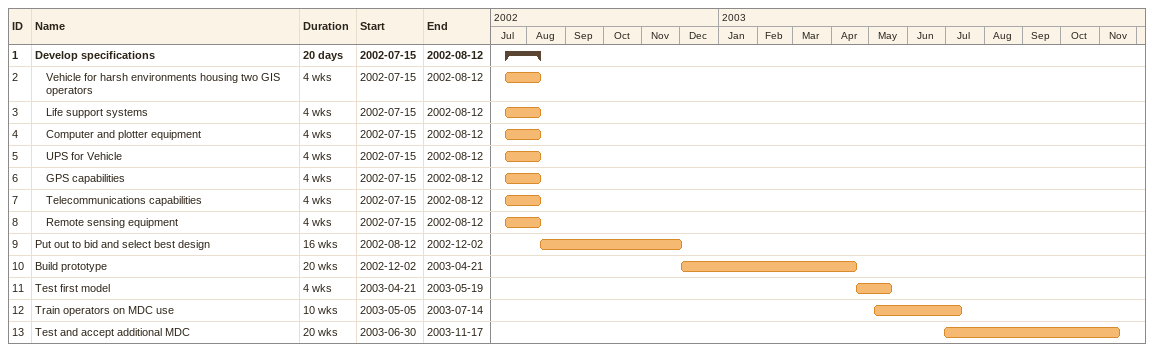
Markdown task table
| ID | Level | Task | Duration | Start | Finish |
|---|---|---|---|---|---|
| 1 | 1 | **Develop specifications** | 20d | 2002-07-15 | 2002-08-12 |
| 2 | 2 | Vehicle for harsh environments housing two GIS operators | 4w | 2002-07-15 | 2002-08-12 |
| 3 | 2 | Life support systems | 4w | 2002-07-15 | 2002-08-12 |
| 4 | 2 | Computer and plotter equipment | 4w | 2002-07-15 | 2002-08-12 |
| 5 | 2 | UPS for Vehicle | 4w | 2002-07-15 | 2002-08-12 |
| 6 | 2 | GPS capabilities | 4w | 2002-07-15 | 2002-08-12 |
| 7 | 2 | Telecommunications capabilities | 4w | 2002-07-15 | 2002-08-12 |
| 8 | 2 | Remote sensing equipment | 4w | 2002-07-15 | 2002-08-12 |
| 9 | 1 | Put out to bid and select best design | 16w | 2002-08-12 | 2002-12-02 |
| 10 | 1 | Build prototype | 20w | 2002-12-02 | 2003-04-21 |
| 11 | 1 | Test first model | 4w | 2003-04-21 | 2003-05-19 |
| 12 | 1 | Train operators on MDC use | 10w | 2003-05-05 | 2003-07-14 |
| 13 | 1 | Test and accept additional MDC | 20w | 2003-06-30 | 2003-11-17 |
